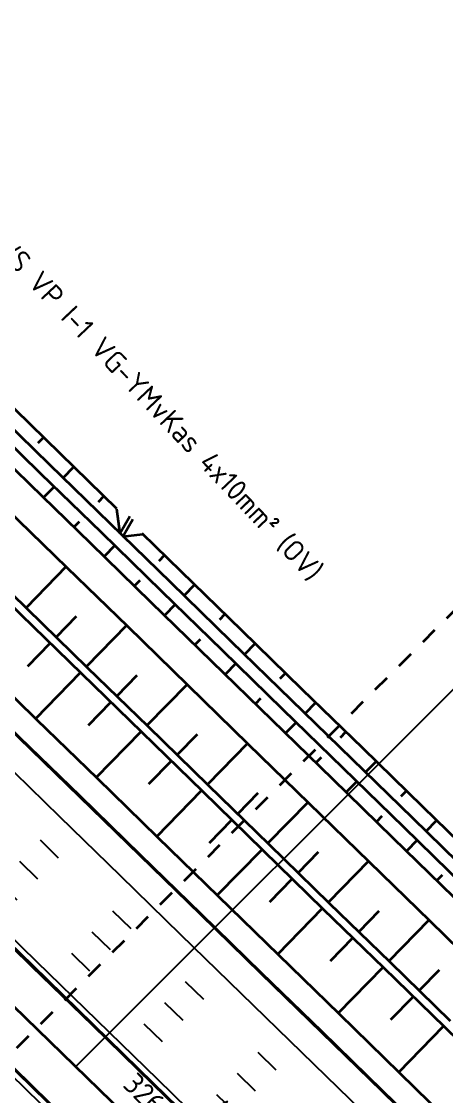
# Model space of a CAD drawing. Header units: metres. Extents: x 134219 to 139080, y 438661 to 444352.
# Drawn here: x 137519.6 to 137570, y 440217.1 to 440344.4 of the extents above; entities that cross this region are included whole.
import ezdxf
from ezdxf.enums import TextEntityAlignment as Align

# ---------------------------------------------------------------- set-up
doc = ezdxf.new("R2010")
doc.units = ezdxf.units.M
for name, pattern in [('13strp', [4, 1, -3]), ('39strp', [12, 3, -9]), ('XX-FASEGRENS', [4, 2, -2])]:
    doc.linetypes.add(name, pattern=pattern)
for name, color, linetype, lineweight in [('N-WE-KG-FASEGRENS-G', 7, 'XX-FASEGRENS', 35), ('N-WE-KL-ET_LS_OV_ARMATUUR-S', 7, 'Continuous', 25), ('N-WE-KL-ET_LS_OV_ARMATUUR-T18', 1, 'Continuous', 25), ('N-WE-KL-ET_LS_OV_KABEL-G', 10, 'KL-LS-OV-N', 35), ('N-WE-KL-ET_LS_OV_KABEL-T25', 7, 'Continuous', 25), ('Utd-ondergr-nw', 8, '13strp', 35)]:
    doc.layers.add(name, color=color, linetype=linetype, lineweight=lineweight)
doc.layers.add('N-WE-KL-ET_LS_OV_ARMATUUR-T25', color=2, linetype='Continuous')
doc.layers.add('Utd-weg-nw', color=8, linetype='Continuous')
doc.styles.add('ISO18', font='NLCS-ISO.ttf')
doc.styles.add('ISO25', font='NLCS-ISO.ttf')
doc.styles.add('NLCS_25', font='NLCS-ISO.ttf', dxfattribs={"height": 2.5})
doc.linetypes.add('KL-LS-OV-N', pattern='A,4,-1,[103,NLCS.SHX,S=0.75,R=0,X=0,Y=0],-1,4,-1.5,["0V",Standard,S=1,R=0,X=0,Y=-0.5],-3', length=14.5)

# ---------------------------------------------------------------- blocks, each defined once
blk = doc.blocks.new('SKL-ET_OV_ARMATUUR_HD_NATRIUM_2x250W-SO (3)')
for p, q in [((-6.49, 0), (-3.49, 1.76)), ((6.49, 0), (3.49, 1.76)), ((-3.49, -1.76), (-6.49, 0)), ((3.49, -1.76), (6.49, 0))]:
    blk.add_line(p, q)
for points in [[(-3.49, 1.76), (-3.49, -1.76)], [(3.49, 1.76), (3.49, -1.76)], [(-3.49, 0), (0, 0)], [(0, 1), (0, -1)], [(3.49, 0), (0, 0)]]:
    blk.add_lwpolyline(points)
at = {"layer": 'N-WE-KL-ET_LS_OV_ARMATUUR-T18', "style": 'ISO18', "flags": 1}
for tag, p in [('TYPE_ARMATUUR', (3.07, -6.82)), ('VERMOGEN_LAMP', (3.07, -10.61)), ('SPIEGELSTAND', (3.07, -14.39)), ('HOOGTE_LICHTMAST', (3.07, -18.17)), ('UITLEGGERHOEK', (3.07, -21.96)), ('TYPE_LICHTMAST', (3.07, -25.74)), ('BOTSVRIENDELIJK', (3.07, -29.53)), ('POSITIE_LICHTMAST', (3.07, -33.31)), ('KABELAANSLUITNG', (3.07, -37.1)), ('VOEDINGSPUNT', (3.07, -48.45))]:
    blk.add_attdef(tag, p, '', height=1.8, dxfattribs=at)
at = {"layer": 'N-WE-KL-ET_LS_OV_ARMATUUR-T18', "style": 'ISO18'}
for tag, p in [('FASE-AANSLUITING_1', (3.07, -40.88)), ('FASE-AANSLUITING_2', (3.07, -44.67)), ('GROEPSNUMMER', (3.07, -52.24))]:
    blk.add_attdef(tag, p, '', height=1.8, dxfattribs=at)
at = {"layer": 'N-WE-KL-ET_LS_OV_ARMATUUR-T25', "style": 'ISO25'}
for tag, p, height in [('MASTNUMMER', (3.07, 7.39), 2.5), ('TYPE_SYMBOOL', (3.07, 3.61), 2.25)]:
    blk.add_attdef(tag, p, '', height=height, dxfattribs=at)

msp = doc.modelspace()

# ---------------------------------------------------------------- linework, layer by layer
at = {"layer": 'N-WE-KG-FASEGRENS-G'}
msp.add_line((137571.38, 440275.15), (137450.54, 440154.31), dxfattribs=at)
at = {"layer": 'N-WE-KL-ET_LS_OV_KABEL-G', "elevation": 0.78, "flags": 128}
msp.add_lwpolyline([(137436.91, 440306.7), (137444.28, 440300.35), (137482.44, 440263.04), (137488.79, 440256.89), (137491.36, 440254.61), (137492.38, 440253.39), (137536.11, 440210.84), (137584.46, 440163.72), (137625.43, 440123.4), (137629.18, 440119.99), (137630.49, 440119.14), (137632.39, 440116.92), (137668.36, 440081.71), (137675.32, 440074.8), (137677.35, 440073.36), (137679.01, 440071.17), (137703.42, 440047.33), (137722.06, 440029.17), (137723.85, 440028.13), (137725.24, 440026.43), (137736.96, 440014.83), (137746.02, 440006.09), (137750.75, 440001.92), (137767.59, 439985.79), (137770.24, 439982.8), (137773.53, 439979.73), (137775.37, 439977.8), (137781.94, 439971.22), (137815.54, 439938.78), (137858.64, 439896.54), (137910.22, 439846.16), (137939.96, 439816.95), (137949.15, 439808.11), (137954.69, 439802.95), (137958.56, 439799.29), (137959.31, 439797.98), (138000, 439759.02), (138001.68, 439757.82), (138004.72, 439754.97), (138006.3, 439753.15), (138026.58, 439733.76), (138047.23, 439713.88), (138048.95, 439712.64), (138051.86, 439709.96), (138053.22, 439708.2), (138075.65, 439687.35), (138078.9, 439684.05), (138080.54, 439683.96), (138083.79, 439681.24), (138083.79, 439681.24)], dxfattribs=at)
at = {"layer": 'N-WE-KL-ET_LS_OV_KABEL-T25'}
msp.add_line((137574.74, 440269.32), (137526.05, 440220.63), dxfattribs=at)
at = {"layer": 'Utd-ondergr-nw', "linetype": 'Continuous', "flags": 128}
for points in [[(137426.28, 440350.41), (137433.44, 440343.43), (137440.6, 440336.45), (137447.76, 440329.47), (137454.93, 440322.49), (137462.09, 440315.51), (137469.25, 440308.53), (137476.41, 440301.55), (137483.57, 440294.57), (137490.73, 440287.59), (137497.89, 440280.61), (137505.06, 440273.63), (137512.22, 440266.65), (137519.38, 440259.68), (137526.54, 440252.7), (137533.7, 440245.72), (137540.86, 440238.74), (137548.02, 440231.76), (137555.19, 440224.78), (137562.35, 440217.8), (137569.51, 440210.82), (137573.73, 440206.7)], [(137440.79, 440350.97), (137447.95, 440343.99), (137455.11, 440337.01), (137462.28, 440330.03), (137469.44, 440323.05), (137476.6, 440316.07), (137483.76, 440309.09), (137490.92, 440302.11), (137498.08, 440295.13), (137505.24, 440288.16), (137512.41, 440281.18), (137519.57, 440274.2), (137526.73, 440267.22), (137533.89, 440260.24), (137541.05, 440253.26), (137548.21, 440246.28), (137555.37, 440239.3), (137562.54, 440232.32), (137569.7, 440225.34), (137576.86, 440218.36)], [(137426.23, 440350.36), (137433.39, 440343.38), (137440.55, 440336.4), (137447.72, 440329.42), (137454.88, 440322.44), (137462.04, 440315.46), (137469.2, 440308.48), (137476.36, 440301.5), (137483.52, 440294.52), (137490.68, 440287.54), (137497.85, 440280.56), (137505.01, 440273.58), (137512.17, 440266.6), (137519.33, 440259.63), (137526.49, 440252.65), (137533.65, 440245.67), (137540.81, 440238.69), (137547.98, 440231.71), (137555.14, 440224.73), (137562.3, 440217.75), (137569.46, 440210.77), (137573.69, 440206.65)], [(137453.39, 440349.57), (137460.55, 440342.59), (137467.71, 440335.61), (137474.88, 440328.63), (137482.04, 440321.65), (137489.2, 440314.67), (137496.36, 440307.69), (137503.52, 440300.71), (137510.68, 440293.74), (137517.84, 440286.76), (137525.01, 440279.78), (137532.17, 440272.8), (137539.33, 440265.82), (137546.49, 440258.84), (137553.65, 440251.86), (137560.81, 440244.88), (137567.97, 440237.9), (137575.14, 440230.92)], [(137464.6, 440346.75), (137471.76, 440339.77), (137478.92, 440332.79), (137486.08, 440325.81), (137493.25, 440318.83), (137500.41, 440311.85), (137507.57, 440304.87), (137514.73, 440297.89), (137521.89, 440290.91), (137529.05, 440283.93), (137536.22, 440276.95), (137543.38, 440269.97), (137550.54, 440262.99), (137557.7, 440256.01), (137564.86, 440249.03), (137572.02, 440242.05), (137579.18, 440235.07), (137586.35, 440228.09), (137590.57, 440223.98)], [(137465.65, 440347.82), (137472.81, 440340.84), (137479.97, 440333.86), (137487.13, 440326.88), (137494.29, 440319.9), (137501.45, 440312.92), (137508.62, 440305.94), (137515.78, 440298.96), (137522.94, 440291.98), (137530.1, 440285), (137537.26, 440278.02), (137544.42, 440271.05), (137551.58, 440264.07), (137558.75, 440257.09), (137565.91, 440250.11), (137573.07, 440243.13), (137580.23, 440236.15), (137587.39, 440229.17), (137591.62, 440225.05)], [(137435.49, 440345.53), (137442.65, 440338.55), (137449.81, 440331.57), (137456.97, 440324.59), (137464.13, 440317.61), (137471.29, 440310.63), (137478.45, 440303.65), (137485.62, 440296.67), (137492.78, 440289.69), (137499.94, 440282.71), (137507.1, 440275.73), (137514.26, 440268.75), (137521.42, 440261.77), (137528.59, 440254.79), (137535.75, 440247.81), (137542.91, 440240.84), (137550.07, 440233.86), (137557.23, 440226.88), (137564.39, 440219.9), (137571.55, 440212.92)], [(137463.34, 440345.46), (137470.51, 440338.48), (137477.67, 440331.5), (137484.83, 440324.52), (137491.99, 440317.54), (137499.15, 440310.56), (137506.31, 440303.58), (137513.47, 440296.6), (137520.64, 440289.62), (137527.8, 440282.64), (137534.96, 440275.66), (137542.12, 440268.68), (137549.28, 440261.7), (137556.44, 440254.72), (137563.6, 440247.74), (137570.77, 440240.76), (137577.93, 440233.78), (137585.09, 440226.81), (137589.31, 440222.69)], [(137448.65, 440344.71), (137455.81, 440337.73), (137462.97, 440330.75), (137470.13, 440323.77), (137477.3, 440316.79), (137484.46, 440309.81), (137491.62, 440302.83), (137498.78, 440295.85), (137505.94, 440288.87), (137513.1, 440281.89), (137520.27, 440274.91), (137527.43, 440267.93), (137534.59, 440260.95), (137541.75, 440253.97), (137548.91, 440246.99), (137556.07, 440240.01), (137563.23, 440233.04), (137570.4, 440226.06)], [(137413.44, 440337.24), (137420.61, 440330.26), (137427.77, 440323.28), (137434.93, 440316.3), (137442.09, 440309.32), (137449.25, 440302.34), (137456.41, 440295.36), (137463.57, 440288.38), (137470.74, 440281.4), (137477.9, 440274.42), (137485.06, 440267.44), (137492.22, 440260.46), (137499.38, 440253.48), (137506.54, 440246.51), (137513.71, 440239.53), (137520.87, 440232.55), (137528.03, 440225.57), (137535.19, 440218.59), (137542.35, 440211.61), (137549.51, 440204.63), (137556.67, 440197.65), (137560.9, 440193.53), (137563.84, 440190.67), (137571, 440183.69)], [(137413.49, 440337.29), (137420.65, 440330.31), (137427.82, 440323.33), (137434.98, 440316.35), (137442.14, 440309.37), (137449.3, 440302.39), (137456.46, 440295.41), (137463.62, 440288.43), (137470.79, 440281.45), (137477.95, 440274.47), (137485.11, 440267.49), (137492.27, 440260.51), (137499.43, 440253.53), (137506.59, 440246.56), (137513.75, 440239.58), (137520.92, 440232.6), (137528.08, 440225.62), (137535.24, 440218.64), (137542.4, 440211.66), (137549.56, 440204.68), (137556.72, 440197.7), (137560.95, 440193.58), (137563.88, 440190.72), (137571.05, 440183.74)], [(137413.47, 440322.93), (137420.63, 440315.95), (137427.79, 440308.97), (137434.95, 440301.99), (137442.11, 440295.02), (137449.27, 440288.04), (137456.43, 440281.06), (137463.6, 440274.08), (137470.76, 440267.1), (137477.92, 440260.12), (137485.08, 440253.14), (137492.24, 440246.16), (137499.4, 440239.18), (137506.57, 440232.2), (137513.73, 440225.22), (137520.89, 440218.24), (137528.05, 440211.26), (137535.21, 440204.28), (137542.37, 440197.3), (137549.53, 440190.32), (137553.76, 440186.2), (137556.7, 440183.34), (137563.86, 440176.36), (137571.02, 440169.38)], [(137413.51, 440322.98), (137420.68, 440316), (137427.84, 440309.02), (137435, 440302.04), (137442.16, 440295.07), (137449.32, 440288.09), (137456.48, 440281.11), (137463.65, 440274.13), (137470.81, 440267.15), (137477.97, 440260.17), (137485.13, 440253.19), (137492.29, 440246.21), (137499.45, 440239.23), (137506.61, 440232.25), (137513.78, 440225.27), (137520.94, 440218.29), (137528.1, 440211.31), (137535.26, 440204.33), (137542.42, 440197.35), (137549.58, 440190.37), (137553.81, 440186.25), (137556.74, 440183.39), (137563.91, 440176.41), (137571.07, 440169.43)], [(137507.19, 440309.84), (137509.87, 440307.23), (137517.03, 440300.25), (137524.2, 440293.27), (137530.9, 440286.74)], [(137521.61, 440294.53), (137522.24, 440295.18)], [(137524.56, 440290.4), (137525.82, 440291.69)], [(137523.52, 440289.33), (137522.26, 440288.04)], [(137528.77, 440287.55), (137529.4, 440288.2)], [(137526.47, 440285.19), (137525.84, 440284.55)], [(137533.9, 440283.82), (137538.52, 440279.31), (137545.68, 440272.33), (137552.84, 440265.35), (137560, 440258.38), (137567.16, 440251.4), (137574.33, 440244.42), (137581.49, 440237.44), (137585.41, 440233.62)], [(137530.68, 440282.35), (137529.42, 440281.06)], [(137535.94, 440280.57), (137536.56, 440281.22)], [(137524.91, 440279.87), (137520.17, 440275)], [(137533.63, 440278.21), (137533, 440277.57)], [(137538.89, 440276.44), (137540.14, 440277.73)], [(137537.84, 440275.37), (137536.58, 440274.08)], [(137543.1, 440273.6), (137543.72, 440274.24)], [(137526.12, 440273.95), (137523.75, 440271.51)], [(137532.07, 440272.89), (137527.33, 440268.02)], [(137520.4, 440268.08), (137523.05, 440270.8)], [(137540.79, 440271.23), (137540.17, 440270.59)], [(137546.05, 440269.46), (137547.31, 440270.75)], [(137545, 440268.39), (137543.75, 440267.1)], [(137521.33, 440261.86), (137526.64, 440267.31)], [(137533.28, 440266.97), (137530.91, 440264.53)], [(137550.26, 440266.62), (137550.89, 440267.26)], [(137539.24, 440265.91), (137534.49, 440261.04)], [(137527.56, 440261.1), (137530.22, 440263.82)], [(137547.95, 440264.25), (137547.33, 440263.61)], [(137553.21, 440262.48), (137554.47, 440263.77)], [(137552.16, 440261.41), (137550.91, 440260.12)], [(137528.49, 440254.88), (137533.8, 440260.33)], [(137540.45, 440259.99), (137538.08, 440257.55)], [(137557.42, 440259.64), (137558.05, 440260.28)], [(137546.4, 440258.93), (137541.66, 440254.06)], [(137534.73, 440254.12), (137537.38, 440256.84)], [(137555.12, 440257.27), (137554.49, 440256.63)], [(137560.37, 440255.5), (137561.63, 440256.79)], [(137559.33, 440254.43), (137558.07, 440253.14)], [(137535.65, 440247.91), (137540.96, 440253.35)], [(137547.61, 440253.01), (137545.24, 440250.57)], [(137564.58, 440252.66), (137565.21, 440253.3)], [(137553.56, 440251.95), (137548.82, 440247.09)], [(137541.89, 440247.14), (137544.54, 440249.86)], [(137562.28, 440250.29), (137561.65, 440249.65)], [(137567.53, 440248.52), (137568.79, 440249.81)], [(137566.49, 440247.45), (137565.23, 440246.16)], [(137542.82, 440240.93), (137548.12, 440246.37)], [(137554.77, 440246.03), (137552.4, 440243.6)], [(137560.72, 440244.97), (137555.98, 440240.11)], [(137549.05, 440240.16), (137551.7, 440242.88)], [(137569.44, 440243.31), (137568.81, 440242.67)], [(137549.98, 440233.95), (137555.28, 440239.39)], [(137561.93, 440239.05), (137559.56, 440236.62)], [(137567.88, 440237.99), (137563.14, 440233.13)], [(137556.21, 440233.18), (137558.86, 440235.9)], [(137557.14, 440226.97), (137562.44, 440232.41)], [(137569.09, 440232.07), (137566.72, 440229.64)], [(137563.37, 440226.2), (137566.02, 440228.92)], [(137564.3, 440219.99), (137569.6, 440225.43)]]:
    msp.add_lwpolyline(points, dxfattribs=at)
at = {"layer": 'Utd-ondergr-nw', "linetype": 'Continuous'}
for points in [[(137530.87, 440286.7), (137531.27, 440283.79)], [(137531.27, 440283.79), (137532.47, 440285.85)], [(137531.64, 440283.43), (137532.83, 440285.49)], [(137531.64, 440283.43), (137533.95, 440283.7)]]:
    msp.add_lwpolyline(points, dxfattribs=at)
at = {"layer": 'Utd-weg-nw', "linetype": '39strp', "flags": 128}
for points in [[(137358.55, 440406.61), (137364.09, 440401.22), (137371.25, 440394.24), (137378.41, 440387.26), (137385.57, 440380.28), (137392.73, 440373.3), (137399.9, 440366.32), (137407.06, 440359.34), (137414.22, 440352.36), (137421.38, 440345.38), (137428.54, 440338.4), (137435.7, 440331.42), (137442.86, 440324.44), (137450.03, 440317.46), (137457.19, 440310.48), (137464.35, 440303.5), (137471.51, 440296.52), (137478.67, 440289.55), (137485.83, 440282.57), (137492.99, 440275.59), (137500.16, 440268.61), (137507.32, 440261.63), (137514.48, 440254.65), (137521.64, 440247.67), (137528.8, 440240.69), (137535.96, 440233.71), (137543.13, 440226.73), (137550.29, 440219.75), (137557.45, 440212.77), (137564.61, 440205.79), (137568.83, 440201.67), (137571.77, 440198.81), (137578.93, 440191.83), (137586.09, 440184.85), (137593.26, 440177.87), (137600.42, 440170.89), (137607.58, 440163.91), (137614.74, 440156.94), (137621.9, 440149.96), (137629.06, 440142.98), (137636.22, 440136), (137643.39, 440129.02), (137650.55, 440122.04), (137657.71, 440115.06), (137664.87, 440108.08), (137672.03, 440101.1), (137679.19, 440094.12), (137686.35, 440087.14), (137693.52, 440080.16), (137700.68, 440073.18), (137707.84, 440066.2), (137715, 440059.22), (137715.57, 440058.66), (137722.16, 440052.24), (137729.32, 440045.26), (137736.49, 440038.28), (137743.65, 440031.3), (137750.81, 440024.32), (137757.97, 440017.35), (137765.13, 440010.37), (137772.29, 440003.39), (137779.45, 439996.41), (137786.62, 439989.43), (137793.78, 439982.45), (137800.94, 439975.47), (137808.1, 439968.49), (137815.26, 439961.51), (137822.42, 439954.53), (137829.58, 439947.55), (137836.75, 439940.57), (137843.91, 439933.59), (137851.07, 439926.61), (137858.23, 439919.63), (137865.39, 439912.65), (137872.55, 439905.67), (137879.71, 439898.69), (137886.88, 439891.71), (137894.04, 439884.74), (137901.2, 439877.76), (137908.36, 439870.78), (137915.52, 439863.8), (137922.68, 439856.82), (137929.85, 439849.84), (137935.29, 439844.53), (137937.01, 439842.86), (137944.17, 439835.88), (137951.33, 439828.9), (137958.49, 439821.92), (137961.55, 439818.94), (137965.65, 439814.95), (137972.8, 439807.99), (137979.97, 439801.03), (137987.14, 439794.09), (137994.32, 439787.15), (138001.5, 439780.22), (138008.69, 439773.29), (138015.89, 439766.38), (138020.23, 439762.21), (138023.1, 439759.46), (138030.32, 439752.54), (138037.54, 439745.62), (138044.76, 439738.7), (138051.98, 439731.78), (138059.19, 439724.86), (138066.41, 439717.94), (138073.36, 439711.28)], [(137356.11, 440404.11), (137361.65, 440398.71), (137368.81, 440391.73), (137375.97, 440384.75), (137383.13, 440377.77), (137390.29, 440370.79), (137397.45, 440363.81), (137404.61, 440356.83), (137411.78, 440349.85), (137418.94, 440342.87), (137426.1, 440335.9), (137433.26, 440328.92), (137440.42, 440321.94), (137447.58, 440314.96), (137454.74, 440307.98), (137461.91, 440301), (137469.07, 440294.02), (137476.23, 440287.04), (137483.39, 440280.06), (137490.55, 440273.08), (137497.71, 440266.1), (137504.87, 440259.12), (137512.04, 440252.14), (137519.2, 440245.16), (137526.36, 440238.18), (137533.52, 440231.2), (137540.68, 440224.22), (137547.84, 440217.24), (137555.01, 440210.26), (137562.17, 440203.29), (137566.39, 440199.17), (137569.33, 440196.31), (137576.49, 440189.33), (137583.65, 440182.35), (137590.81, 440175.37), (137597.97, 440168.39), (137605.14, 440161.41), (137612.3, 440154.43), (137619.46, 440147.45), (137626.62, 440140.47), (137633.78, 440133.49), (137640.94, 440126.51), (137648.1, 440119.53), (137655.27, 440112.55), (137662.43, 440105.57), (137669.59, 440098.59), (137676.75, 440091.61), (137683.91, 440084.63), (137691.07, 440077.65), (137698.23, 440070.67), (137705.4, 440063.7), (137712.56, 440056.72), (137713.13, 440056.16), (137719.72, 440049.74), (137726.88, 440042.76), (137734.04, 440035.78), (137741.2, 440028.8), (137748.37, 440021.82), (137755.53, 440014.84), (137762.69, 440007.86), (137769.85, 440000.88), (137777.01, 439993.9), (137784.17, 439986.92), (137791.33, 439979.94), (137798.5, 439972.96), (137805.66, 439965.98), (137812.82, 439959), (137819.98, 439952.02), (137827.14, 439945.04), (137834.3, 439938.06), (137841.46, 439931.09), (137848.63, 439924.11), (137855.79, 439917.13), (137862.95, 439910.15), (137870.11, 439903.17), (137877.27, 439896.19), (137884.43, 439889.21), (137891.59, 439882.23), (137898.76, 439875.25), (137905.92, 439868.27), (137913.08, 439861.29), (137920.24, 439854.31), (137927.4, 439847.33), (137932.84, 439842.03), (137934.56, 439840.35), (137941.73, 439833.37), (137948.89, 439826.39), (137956.05, 439819.41), (137959.11, 439816.43), (137963.21, 439812.44), (137970.37, 439805.48), (137977.53, 439798.52), (137984.71, 439791.57), (137991.89, 439784.63), (137999.07, 439777.7), (138006.27, 439770.77), (138013.47, 439763.85), (138017.81, 439759.69), (138020.68, 439756.93), (138027.9, 439750.01), (138035.12, 439743.09), (138042.34, 439736.17), (138049.55, 439729.25), (138056.77, 439722.33), (138063.99, 439715.41), (138070.94, 439708.75)], [(137353.67, 440401.6), (137359.2, 440396.2), (137366.36, 440389.22), (137373.53, 440382.25), (137380.69, 440375.27), (137387.85, 440368.29), (137395.01, 440361.31), (137402.17, 440354.33), (137409.33, 440347.35), (137416.49, 440340.37), (137423.66, 440333.39), (137430.82, 440326.41), (137437.98, 440319.43), (137445.14, 440312.45), (137452.3, 440305.47), (137459.46, 440298.49), (137466.62, 440291.51), (137473.79, 440284.53), (137480.95, 440277.55), (137488.11, 440270.57), (137495.27, 440263.59), (137502.43, 440256.61), (137509.59, 440249.63), (137516.76, 440242.66), (137523.92, 440235.68), (137531.08, 440228.7), (137538.24, 440221.72), (137545.4, 440214.74), (137552.56, 440207.76), (137559.72, 440200.78), (137563.95, 440196.66), (137566.89, 440193.8), (137574.05, 440186.82), (137581.21, 440179.84), (137588.37, 440172.86), (137595.53, 440165.88), (137602.69, 440158.9), (137609.85, 440151.92), (137617.02, 440144.94), (137624.18, 440137.96), (137631.34, 440130.98), (137638.5, 440124), (137645.66, 440117.02), (137652.82, 440110.05), (137659.98, 440103.07), (137667.15, 440096.09), (137674.31, 440089.11), (137681.47, 440082.13), (137688.63, 440075.15), (137695.79, 440068.17), (137702.95, 440061.19), (137710.12, 440054.21), (137710.69, 440053.65), (137717.28, 440047.23), (137724.44, 440040.25), (137731.6, 440033.27), (137738.76, 440026.29), (137745.92, 440019.31), (137753.08, 440012.33), (137760.25, 440005.35), (137767.41, 439998.37), (137774.57, 439991.39), (137781.73, 439984.41), (137788.89, 439977.44), (137796.05, 439970.46), (137803.21, 439963.48), (137810.38, 439956.5), (137817.54, 439949.52), (137824.7, 439942.54), (137831.86, 439935.56), (137839.02, 439928.58), (137846.18, 439921.6), (137853.34, 439914.62), (137860.51, 439907.64), (137867.67, 439900.66), (137874.83, 439893.68), (137881.99, 439886.7), (137889.15, 439879.72), (137896.31, 439872.74), (137903.47, 439865.76), (137910.64, 439858.78), (137917.8, 439851.8), (137924.96, 439844.82), (137930.4, 439839.52), (137932.12, 439837.85), (137939.28, 439830.87), (137946.44, 439823.89), (137953.61, 439816.91), (137956.66, 439813.93), (137960.76, 439809.93), (137967.93, 439802.97), (137975.1, 439796.01), (137982.27, 439789.06), (137989.45, 439782.11), (137996.64, 439775.18), (138003.84, 439768.25), (138011.05, 439761.33), (138015.39, 439757.16), (138018.26, 439754.41), (138025.48, 439747.49), (138032.69, 439740.57), (138039.91, 439733.65), (138047.13, 439726.73), (138054.35, 439719.81), (138061.57, 439712.88), (138068.51, 439706.22)]]:
    msp.add_lwpolyline(points, dxfattribs=at)
at = {"layer": 'Utd-weg-nw', "linetype": 'Continuous', "flags": 128}
for points in [[(137423.89, 440347.96), (137431.05, 440340.98), (137438.22, 440334), (137445.38, 440327.02), (137452.54, 440320.04), (137459.7, 440313.06), (137466.86, 440306.08), (137474.02, 440299.1), (137481.18, 440292.12), (137488.35, 440285.14), (137495.51, 440278.16), (137502.67, 440271.19), (137509.83, 440264.21), (137516.99, 440257.23), (137524.15, 440250.25), (137531.31, 440243.27), (137538.48, 440236.29), (137545.64, 440229.31), (137552.8, 440222.33), (137559.96, 440215.35), (137567.12, 440208.37), (137571.35, 440204.25)], [(137413.98, 440337.79), (137421.14, 440330.81), (137428.3, 440323.83), (137435.47, 440316.85), (137442.63, 440309.87), (137449.79, 440302.89), (137456.95, 440295.91), (137464.11, 440288.93), (137471.27, 440281.95), (137478.44, 440274.97), (137485.6, 440268), (137492.76, 440261.02), (137499.92, 440254.04), (137507.08, 440247.06), (137514.24, 440240.08), (137521.4, 440233.1), (137528.57, 440226.12), (137535.73, 440219.14), (137542.89, 440212.16), (137550.05, 440205.18), (137557.21, 440198.2), (137561.44, 440194.08), (137564.37, 440191.22), (137571.53, 440184.24)], [(137412.98, 440322.43), (137420.14, 440315.45), (137427.3, 440308.47), (137434.46, 440301.49), (137441.62, 440294.51), (137448.78, 440287.53), (137455.95, 440280.55), (137463.11, 440273.58), (137470.27, 440266.6), (137477.43, 440259.62), (137484.59, 440252.64), (137491.75, 440245.66), (137498.91, 440238.68), (137506.08, 440231.7), (137513.24, 440224.72), (137520.4, 440217.74), (137527.56, 440210.76), (137534.72, 440203.78), (137541.88, 440196.8), (137549.05, 440189.82), (137553.27, 440185.7), (137556.21, 440182.84), (137563.37, 440175.86), (137570.53, 440168.88)]]:
    msp.add_lwpolyline(points, dxfattribs=at)

# ---------------------------------------------------------------- block references
at = {"layer": 'N-WE-KL-ET_LS_OV_ARMATUUR-S'}
ref = msp.add_blockref('SKL-ET_OV_ARMATUUR_HD_NATRIUM_2x250W-SO (3)', (137537.11, 440209.51, 1.51), dxfattribs=dict(at, rotation=45.25091242126414))
ref.add_attrib('MASTNUMMER', '3269', (137531.51, 440218.35, 1.51), dxfattribs={"layer": 'N-WE-KL-ET_LS_OV_ARMATUUR-T25', "height": 2.5, "rotation": 314.9988, "style": 'ISO25'})
ref.add_attrib('TYPE_SYMBOOL', 'A', (137541.8, 440215.68, 1.51), dxfattribs={"layer": 'N-WE-KL-ET_LS_OV_ARMATUUR-T25', "height": 2.25, "rotation": 314.9988, "style": 'ISO25'})
ref.add_attrib('FASE-AANSLUITING_1', 'L2', (137541.07, 440208.86, 1.51), dxfattribs={"layer": 'N-WE-KL-ET_LS_OV_ARMATUUR-T18', "height": 1.8, "rotation": 314.9988, "style": 'ISO18'})
ref.add_attrib('FASE-AANSLUITING_2', 'L3', (137536.45, 440204.2, 1.51), dxfattribs={"layer": 'N-WE-KL-ET_LS_OV_ARMATUUR-T18', "height": 1.8, "rotation": 314.9988, "style": 'ISO18'})
ref.add_attrib('GROEPSNUMMER', 'I-1', (137529.18, 440203.39, 1.51), dxfattribs={"layer": 'N-WE-KL-ET_LS_OV_ARMATUUR-T18', "height": 1.8, "rotation": 314.9988, "style": 'ISO18'})

# ---------------------------------------------------------------- texts
at = {"layer": 'N-WE-KL-ET_LS_OV_KABEL-T25', "style": 'NLCS_25'}
msp.add_text('RWS VP I-1 VG-YMvKas 4x10mm² (OV)', height=2.5, rotation=313.3873, dxfattribs=at).set_placement((137515.66, 440320.09), align=Align.MIDDLE_LEFT)

doc.saveas('drawing.dxf')
